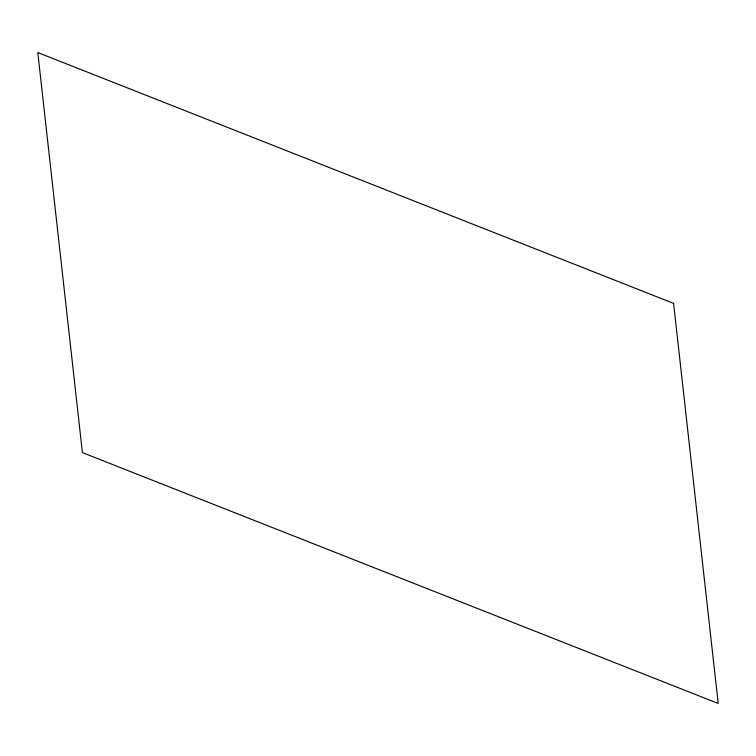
<?xml version="1.0" encoding="UTF-8"?>
<svg xmlns="http://www.w3.org/2000/svg" width="756" height="756" viewBox="0 0 756 756"><rect width="100%" height="100%" fill="white"/><g stroke="black" fill="none" stroke-linecap="round" stroke-linejoin="round"><path stroke-width="1.13" d="M673.596 303.383L37.8 52.551L82.404 452.617L718.2 703.449L673.596 303.383"/></g></svg>
